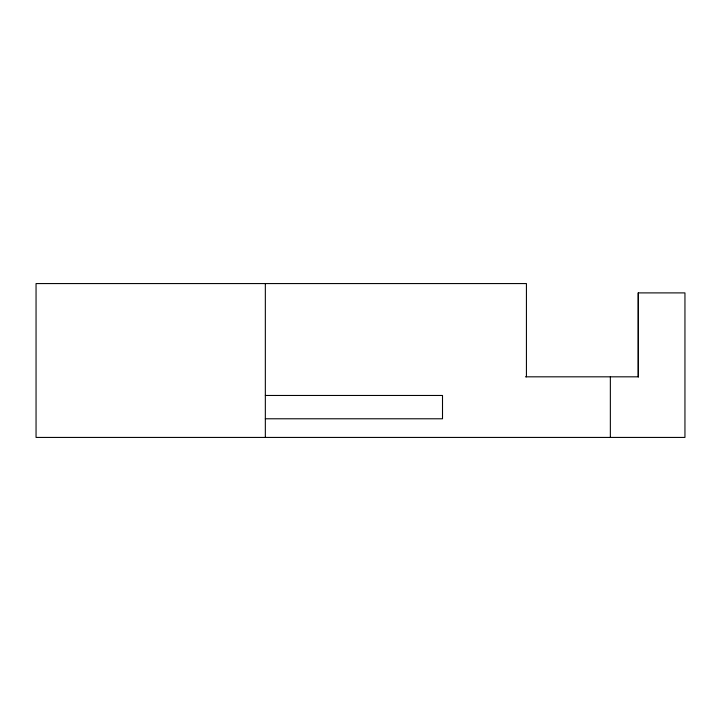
<?xml version="1.0" encoding="UTF-8"?>
<svg xmlns="http://www.w3.org/2000/svg" width="721" height="721" viewBox="0 0 721 721"><rect width="100%" height="100%" fill="white"/><g stroke="black" fill="none" stroke-linecap="round" stroke-linejoin="round"><path stroke-width="1.08" d="M525.447 376.822L638.473 376.822M265.337 395.469L442.505 395.469L442.505 418.784L265.337 418.784M638.328 292.888L638.328 376.822M638.175 376.822L638.175 292.897L684.95 292.897L684.95 437.431L36.05 437.431L36.05 283.569L526.429 283.569L526.429 376.822M610.354 376.822L610.354 437.431M265.337 283.569L265.337 437.431"/></g></svg>
